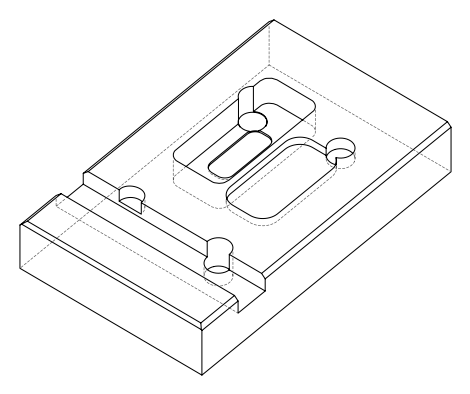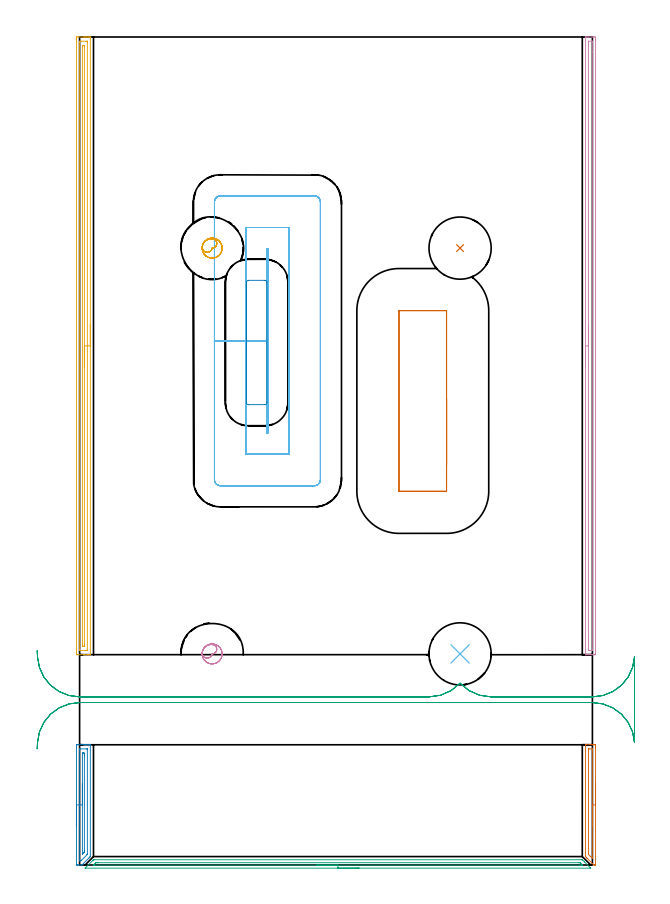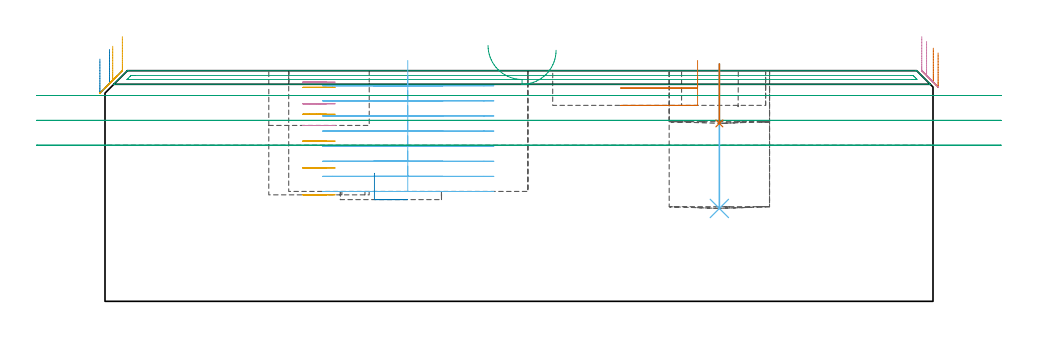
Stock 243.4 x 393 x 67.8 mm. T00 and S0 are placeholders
(PLAN: 13 operations, 6 tool changes, 40.2 min)
(1 AREA_MILL | FG_CHAMFER_SURFACE | UGT0205_001 | 1.07 min | 695 mm3)
(2 AREA_MILL_1 | FG_CHAMFER_SURFACE_1 | UGT0205_001 | 1.51 min | 1336 mm3)
(3 AREA_MILL_2 | FG_CHAMFER_SURFACE_2 | UGT0205_001 | 3.94 min | 1878 mm3)
(4 AREA_MILL_3 | FG_CHAMFER_SURFACE_3 | UGT0205_001 | 4.87 min | 3421 mm3)
(5 AREA_MILL_4 | FG_CHAMFER_SURFACE_4 | UGT0205_001 | 7.21 min | 6480 mm3)
(6 MILL_RECTANGULAR_POCKET | POCKET_RECTANGULAR_STRAIGHT | UGT0201_094 | Follow Part, ap 5, ae 75% | 14.21 min | 388290 mm3)
(7 MILL_RECTANGULAR_POCKET_1 | POCKET_RECTANGULAR_STRAIGHT_1 | UGT0201_019 | Follow Part, ap 10, ae 75% | 1.14 min | 76758 mm3)
(8 MILL_RECTANGULAR_POCKET_2 | POCKET_RECTANGULAR_STRAIGHT_2 | UGT0201_094 | Follow Part, ap 5, ae 75% | 0.4 min | 5368 mm3)
(9 MILL_RECTANGULAR_SLOT | SLOT_RECTANGULAR | UGT0201_019 | Follow Part, ap 10, ae 75% | 4 min | 230262 mm3)
(10 MILL_BLIND_HOLE_FROM_SOLID_MATERIAL | STEP1POCKET | UGT0201_094 | Spiral | 0.62 min | 5680 mm3)
(11 MILL_BLIND_HOLE_FROM_SOLID_MATERIAL_1 | STEP1POCKET_2 | UGT0201_094 | Spiral | 1.03 min | 4075 mm3)
(12 INDEXABLE_INSERT_DRILL_BLIND_HOLE_FROM_SOLID | STEP1POCKET_1 | NXT0302_030 | 0.17 min | 17291 mm3)
(13 INDEXABLE_INSERT_DRILL_BLIND_HOLE_FROM_SOLID_1 | STEP1POCKET_3 | NXT0302_030 | 0.07 min | 9843 mm3)
(TOOL UGT0205_001 | Chamfer Mill 20 x 3 x 45 deg. | D20 FL50 Z2)
(TOOL UGT0201_094 | End mill 20 mm | D20 FL38 Z4)
(TOOL UGT0201_019 | End mill 40 mm | D40 FL63 Z6)
(TOOL NXT0302_030 | Index. Insert Drill 29.5mm [880-D2950L32-03] | D29.5 PA176 FL89 Z2)
(OP 1 AREA_MILL)
G17 G21 G94 G90
T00 M6
G54
G17 G0 G90 X244.9 Y38.55 S1061 M3
G43 Z77.8 H0
Z73.
G94 G1 Y38.512 Z72.128 F250.
Y38.398 Z71.264
Y38.209 Z70.412
Y37.947 Z69.58
Y37.613 Z68.774
Y37.21 Z68.
Y36.742 Z67.264
Y36.21 Z66.572
Y35.621 Z65.929
Y34.978 Z65.34
Y34.286 Z64.809
Y33.55 Z64.34
Y32.776 Z63.937
Y31.97 Z63.603
Y31.138 Z63.341
Y30.286 Z63.152
Y29.422 Z63.038
Y28.55 Z63.
Y0.109
X244.897 Y0.063 Z63.003
X244.893 Y0.01 Z63.006
X244.519 Y0. Z63.38
X244.286 Z63.614
X244.226 Y0.001 Z63.673
X244.102 Y0.01 Z63.797
X243.84 Y0.26 Z64.06
X243.393 Y0.705 Z64.503
X240.878 Y3.22 Z67.018
X240.714 Y3.384 Z67.181
X240.394 Y3.706 Z67.506
X240.152 Y3.95 Z67.745
X240.104 Y4.005 Z67.79
X240.1 Y4.109 Z67.8
Y56.991
X240.103 Y57.09 Z67.789
X240.138 Y57.093 Z67.754
X240.402 Y57.1 Z67.496
X242.06 Z65.839
X242.5 Z65.396
X242.72 Z65.177
X243.393 Z64.504
X243.613 Z64.285
X244.286 Y57.099 Z63.608
X244.84 Y57.097 Z63.055
X244.89 Y57.094 Z63.005
X244.896 Y56.546 Z63.004
X244.9 Y55.935 Z63.
Y28.55
X243.486 Z64.414
X243.485 Y3.22 Z64.415
X243.484 Y3.129 Z64.416
X243.482 Y3.098 Z64.418
X243.481 Y3.087 Z64.419
X243.461 Y3.101 Z64.439
X243.393 Y3.16 Z64.507
X243.33 Y3.22 Z64.57
X242.5 Y4.05 Z65.4
X242.441 Y4.109 Z65.459
X241.607 Y4.946 Z66.293
X241.559 Y4.998 Z66.341
X241.521 Y5.049 Z66.379
X241.519 Y5.085 Z66.381
X241.515 Y5.886 Z66.385
X241.514 Y5.979 Z66.386
X241.515 Y54.769 Z66.385
X241.516 Y54.859 Z66.384
X241.521 Y54.952 Z66.379
X241.53 Y55.09 Z66.37
X241.607 Y55.092 Z66.293
X242.168 Y55.099 Z65.732
X243.393 Z64.507
X243.441 Y55.097 Z64.46
X243.469 Y55.093 Z64.431
X243.479 Y55.09 Z64.421
X243.481 Y55.045 Z64.42
X243.485 Y54.861 Z64.415
Y54.769
X243.486 Y54.676 Z64.414
Y28.55
Y27.678 Z64.452
Y26.814 Z64.566
Y25.962 Z64.755
Y25.13 Z65.017
Y24.324 Z65.351
Y23.55 Z65.754
Y22.814 Z66.223
Y22.122 Z66.754
Y21.479 Z67.343
Y20.89 Z67.986
Y20.358 Z68.678
Y19.89 Z69.414
Y19.487 Z70.188
Y19.153 Z70.994
Y18.891 Z71.826
Y18.702 Z72.678
Y18.588 Z73.543
Y18.55 Z74.414
G0 Z77.8
M5
M2
(OP 2 AREA_MILL_1)
G17 G21 G94 G90
T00 M6
G54
G17 G0 G90 X-1.5 Y18.55 S1061 M3
G43 Z77.8 H0
Z71.2
G94 G1 Y18.588 Z70.328 F250.
Y18.702 Z69.463
Y18.891 Z68.612
Y19.153 Z67.78
Y19.487 Z66.974
Y19.89 Z66.2
Y20.358 Z65.464
Y20.89 Z64.772
Y21.479 Z64.129
Y22.122 Z63.54
Y22.814 Z63.008
Y23.55 Z62.54
Y24.324 Z62.137
Y25.13 Z61.803
Y25.962 Z61.541
Y26.814 Z61.352
Y27.678 Z61.238
Y28.55 Z61.2
Y56.274
X-1.498 Y56.546 Z61.202
X-1.491 Y57.094 Z61.205
X-1.435 Y57.097 Z61.261
X-0.88 Y57.1 Z61.815
X-0.544 Z62.152
X0.906 Z63.6
X1.58 Z64.277
X1.8 Z64.497
X2.473 Z65.171
X2.693 Z65.39
X3.134 Z65.833
X4.04 Z66.739
X4.48 Z67.179
X4.795 Z67.494
X5.06 Y57.093 Z67.752
X5.097 Y57.09 Z67.789
X5.1 Y56.99 Z67.8
Y4.109
X5.096 Y4.005 Z67.789
X5.029 Y3.928 Z67.726
X4.927 Y3.825 Z67.622
X4.48 Y3.378 Z67.175
X1.359 Y0.258 Z64.056
X1.204 Y0.105 Z63.901
X1.106 Y0.01 Z63.802
X0.945 Y0. Z63.645
X-0.44 Z62.258
X-0.88 Z61.816
X-1.136 Z61.561
X-1.492 Y0.01 Z61.205
X-1.499 Y0.062 Z61.199
X-1.5 Y28.55 Z61.2
X-0.086 Z62.614
Y54.867
X-0.084 Y54.965 Z62.616
X-0.082 Y55.031 Z62.618
X-0.079 Y55.078 Z62.621
X-0.068 Y55.09 Z62.632
X0.013 Y55.092 Z62.713
X0.574 Y55.099 Z63.274
X3.587 Z66.287
X3.634 Y55.098 Z66.334
X3.663 Y55.094 Z66.363
X3.674 Y55.091 Z66.374
X3.679 Y55.062 Z66.379
X3.684 Y54.867 Z66.384
X3.685 Y54.769 Z66.385
Y5.393
X3.684 Y5.195 Z66.384
X3.681 Y5.097 Z66.381
X3.679 Y5.052 Z66.379
X3.641 Y4.998 Z66.341
X3.607 Y4.958 Z66.307
X3.587 Y4.937 Z66.287
X0.906 Y2.256 Z63.606
X0.742 Y2.095 Z63.442
X0.682 Y2.039 Z63.382
X0.656 Y2.017 Z63.356
X0.626 Y2.01 Z63.326
X0.344 Y2.002 Z63.044
X0.013 Y2.001 Z62.713
X-0.034 Y2.003 Z62.666
X-0.063 Y2.006 Z62.637
X-0.074 Y2.009 Z62.626
X-0.079 Y2.038 Z62.621
X-0.084 Y2.233 Z62.616
X-0.085 Y2.331 Z62.615
X-0.086 Y28.55 Z62.614
X1.328 Z64.028
X1.329 Y52.991 Z64.029
X1.33 Y53.05 Z64.03
X1.332 Y53.077 Z64.032
X1.334 Y53.085 Z64.034
X1.363 Y53.09 Z64.063
X1.581 Y53.097 Z64.281
X1.691 Y53.1 Z64.391
X1.8 Z64.5
X1.909 Y53.098 Z64.609
X2.128 Y53.094 Z64.828
X2.265 Y53.089 Z64.965
X2.267 Y53.057 Z64.967
X2.269 Y52.991 Z64.969
X2.271 Y52.522 Z64.971
Y52.102
Y6.775
X2.27 Y6.308 Z64.97
X2.266 Y6.097 Z64.966
X2.264 Y6.075 Z64.964
X2.249 Y6.056 Z64.949
X2.207 Y6.01 Z64.907
X2.087 Y5.886 Z64.787
X1.498 Y5.298 Z64.198
X1.381 Y5.184 Z64.081
X1.338 Y5.147 Z64.038
X1.335 Y5.146 Z64.035
X1.333 Y5.156 Z64.033
X1.33 Y5.192 Z64.03
X1.329 Y5.267 Z64.029
X1.328 Y5.318 Z64.028
Y28.55
Y29.422 Z64.066
Y30.286 Z64.18
Y31.138 Z64.369
Y31.97 Z64.631
Y32.776 Z64.965
Y33.55 Z65.368
Y34.286 Z65.837
Y34.978 Z66.368
Y35.621 Z66.957
Y36.21 Z67.601
Y36.742 Z68.293
Y37.21 Z69.028
Y37.613 Z69.802
Y37.947 Z70.608
Y38.209 Z71.44
Y38.398 Z72.292
Y38.512 Z73.157
Y38.55 Z74.028
G0 Z77.8
M5
M2
(OP 3 AREA_MILL_2)
G17 G21 G94 G90
T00 M6
G54
G17 G0 G90 X132.6 Y-1.5 S1061 M3
G43 Z77.8 H0
Z73.8
G94 G1 X132.562 Z72.928 F250.
X132.448 Z72.064
X132.259 Z71.212
X131.997 Z70.38
X131.663 Z69.574
X131.26 Z68.8
X130.791 Z68.064
X130.26 Z67.372
X129.671 Z66.729
X129.028 Z66.14
X128.336 Z65.608
X127.6 Z65.14
X126.826 Z64.737
X126.02 Z64.403
X125.188 Z64.141
X124.336 Z63.952
X123.472 Z63.838
X122.6 Z63.8
X2.727
X2.648 Y-1.496 Z63.803
X2.618 Y-1.492 Z63.804
X2.696 Y-1.403 Z63.896
X6.359 Y2.259 Z67.559
X6.524 Y2.423 Z67.72
X6.605 Y2.496 Z67.789
X6.806 Y2.5 Z67.8
X238.394
X238.595 Y2.496 Z67.789
X238.679 Y2.422 Z67.719
X239.622 Y1.478 Z66.778
X242.503 Y-1.403 Z63.896
X242.582 Y-1.492 Z63.804
X242.552 Y-1.496 Z63.803
X242.472 Y-1.499 Z63.8
X122.6 Y-1.5
Y-0.086 Z65.214
X7.144
X6.806 Y-0.084 Z65.216
X6.511 Y-0.081 Z65.219
X6.49 Y-0.079 Z65.221
X6.495 Y-0.066 Z65.234
X6.537 Y-0.021 Z65.279
X6.806 Y0.256 Z65.556
X7.371 Y0.82 Z66.12
X7.481 Y0.929 Z66.229
X7.572 Y1.015 Z66.315
X7.632 Y1.07 Z66.37
X7.7 Y1.079 Z66.379
X7.995 Y1.082 Z66.382
X8.594 Y1.085 Z66.385
X8.885 Y1.086 Z66.386
X236.897
X237.5 Y1.084 Z66.384
X237.539 Y1.082 Z66.382
X237.557 Y1.079 Z66.379
X237.577 Y1.063 Z66.363
X237.663 Y0.983 Z66.283
X237.829 Y0.82 Z66.12
X238.149 Y0.5 Z65.8
X238.394 Y0.253 Z65.553
X238.712 Y-0.079 Z65.221
X238.394 Y-0.082 Z65.218
X238.102 Y-0.085 Z65.215
X237.5 Y-0.086 Z65.214
X237.209
X122.6
X121.728 Z65.252
X120.863 Z65.366
X120.012 Z65.555
X119.18 Z65.817
X118.374 Z66.151
X117.6 Z66.554
X116.864 Z67.023
X116.172 Z67.554
X115.529 Z68.143
X114.94 Z68.786
X114.408 Z69.478
X113.94 Z70.214
X113.537 Z70.988
X113.203 Z71.794
X112.941 Z72.626
X112.752 Z73.478
X112.638 Z74.343
X112.6 Z75.214
G0 Z77.8
M5
M2
(OP 4 AREA_MILL_3)
G17 G21 G94 G90
T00 M6
G54
G17 G0 G90 X240.1 Y236.4 S1061 M3
G43 Z77.8 H0
G94 G1 Y236.438 Z76.928 F250.
Y236.552 Z76.063
Y236.741 Z75.212
Y237.003 Z74.38
Y237.337 Z73.574
Y237.74 Z72.8
Y238.208 Z72.064
Y238.74 Z71.372
Y239.329 Z70.729
Y239.972 Z70.139
Y240.664 Z69.608
Y241.4 Z69.14
Y242.174 Z68.737
Y242.98 Z68.403
Y243.812 Z68.141
Y244.663 Z67.952
Y245.528 Z67.838
Y246.4 Z67.8
Y392.835
X240.103 Y392.99 Z67.788
X240.159 Y392.993 Z67.732
X240.554 Y393. Z67.345
X240.946 Z66.953
X241.607 Z66.288
X242.83 Z65.066
X243.393 Z64.501
X244.005 Z63.89
X244.286 Y392.998 Z63.609
X244.891 Y392.993 Z63.005
X244.897 Y392.388 Z63.003
X244.9 Y391.774 Z63.
Y100.691
X244.898 Y100.412 Z63.002
X244.891 Y99.807 Z63.005
X244.286 Y99.8 Z63.609
X244.005 Z63.89
X243.393 Z64.501
X242.83 Z65.066
X242.5 Z65.396
X241.937 Z65.959
X241.607 Z66.288
X240.946 Z66.953
X240.554 Z67.345
X240.162 Z67.729
X240.108 Z67.782
X240.103 Y99.807 Z67.788
X240.1 Y99.965 Z67.8
Y246.4
X241.514 Z66.386
Y390.695
X241.516 Y390.788 Z66.384
X241.521 Y390.972 Z66.379
X241.526 Y390.992 Z66.374
X241.533 Y390.995 Z66.367
X241.557 Y390.998 Z66.343
X242.996 Y391. Z64.904
X243.393 Y390.997 Z64.507
X243.449 Y390.994 Z64.451
X243.478 Y390.991 Z64.422
X243.481 Y390.88 Z64.419
X243.485 Y390.695 Z64.415
X243.486 Y386.005 Z64.414
Y102.105
X243.484 Y102.012 Z64.416
X243.479 Y101.829 Z64.421
X243.474 Y101.808 Z64.426
X243.467 Y101.805 Z64.433
X243.443 Y101.802 Z64.457
X242.004 Y101.8 Z65.896
X241.607 Y101.803 Z66.293
X241.551 Y101.806 Z66.349
X241.522 Y101.809 Z66.378
X241.519 Y101.92 Z66.381
X241.515 Y102.105 Z66.385
X241.514 Y106.794 Z66.386
Y246.4
Y247.272 Z66.424
Y248.136 Z66.538
Y248.988 Z66.726
Y249.82 Z66.989
Y250.626 Z67.323
Y251.4 Z67.725
Y252.136 Z68.194
Y252.828 Z68.725
Y253.471 Z69.315
Y254.06 Z69.958
Y254.591 Z70.65
Y255.06 Z71.386
Y255.463 Z72.16
Y255.797 Z72.966
Y256.059 Z73.798
Y256.248 Z74.649
Y256.362 Z75.514
Y256.4 Z76.386
G0 Z77.8
M5
M2
(OP 5 AREA_MILL_4)
G17 G21 G94 G90
T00 M6
G54
G17 G0 G90 X5.1 Y256.4 S1061 M3
G43 Z77.8 H0
G94 G1 Y256.362 Z76.928 F250.
Y256.248 Z76.063
Y256.059 Z75.212
Y255.797 Z74.38
Y255.463 Z73.574
Y255.06 Z72.8
Y254.591 Z72.064
Y254.06 Z71.372
Y253.471 Z70.729
Y252.828 Z70.139
Y252.136 Z69.608
Y251.4 Z69.14
Y250.626 Z68.737
Y249.82 Z68.403
Y248.988 Z68.141
Y248.136 Z67.952
Y247.272 Z67.838
Y246.4 Z67.8
Y99.965
X5.098 Y99.81 Z67.788
X5.039 Y99.807 Z67.73
X4.641 Y99.8 Z67.341
X4.248 Z66.948
X3.587 Z66.282
X2.363 Z65.06
X1.8 Z64.494
X-1.136 Y99.801 Z61.561
X-1.489 Y99.804 Z61.208
X-1.491 Y99.807 Z61.205
X-1.497 Y100.412 Z61.203
X-1.5 Y101.031 Z61.2
Y392.115
X-1.498 Y392.388 Z61.202
X-1.491 Y392.993 Z61.205
X-1.489 Y392.996 Z61.208
X-0.88 Y393. Z61.816
X-0.599 Z62.097
X1.8 Z64.494
X2.363 Z65.06
X2.693 Z65.39
X3.256 Z65.953
X3.587 Z66.282
X4.248 Z66.948
X4.642 Z67.341
X5.039 Y392.993 Z67.73
X5.097 Y392.99 Z67.788
X5.1 Y392.835 Z67.8
Y246.4
X3.686 Z66.386
X3.685 Y102.099 Z66.385
X3.684 Y102. Z66.384
X3.679 Y101.812 Z66.379
X3.587 Y101.808 Z66.287
X3.09 Y101.801 Z65.79
X2.693 Y101.8 Z65.393
X0.411 Z63.111
X0.013 Y101.802 Z62.713
X-0.043 Y101.805 Z62.657
X-0.072 Y101.809 Z62.628
X-0.079 Y101.902 Z62.621
X-0.084 Y102.099 Z62.616
X-0.086 Y102.197 Z62.614
Y102.296
X-0.085 Y390.701 Z62.615
X-0.084 Y390.8 Z62.616
X-0.079 Y390.988 Z62.621
X0.013 Y390.992 Z62.713
X0.51 Y390.999 Z63.21
X0.907 Y391. Z63.607
X3.189 Z65.889
X3.587 Y390.998 Z66.287
X3.643 Y390.995 Z66.343
X3.672 Y390.991 Z66.372
X3.679 Y390.898 Z66.379
X3.684 Y390.701 Z66.384
X3.686 Y390.603 Z66.386
Y390.504
Y246.4
X2.271 Z64.971
Y104.405
X2.269 Y103.983 Z64.969
X2.267 Y103.866 Z64.967
X2.265 Y103.816 Z64.965
X2.166 Y103.81 Z64.866
X1.981 Y103.802 Z64.681
X1.8 Y103.801 Z64.5
X1.617 Z64.317
X1.494 Y103.802 Z64.194
X1.397 Y103.806 Z64.097
X1.337 Y103.81 Z64.037
X1.335 Y103.828 Z64.035
X1.332 Y103.983 Z64.032
X1.329 Y104.454 Z64.029
Y388.395
X1.331 Y388.817 Z64.031
X1.333 Y388.934 Z64.033
X1.335 Y388.984 Z64.035
X1.434 Y388.99 Z64.134
X1.618 Y388.998 Z64.318
X1.8 Y388.999 Z64.5
X1.983 Z64.683
X2.106 Y388.998 Z64.806
X2.203 Y388.994 Z64.903
X2.262 Y388.99 Z64.962
X2.265 Y388.972 Z64.965
X2.267 Y388.817 Z64.967
X2.271 Y388.346 Z64.971
Y246.4
Y245.528 Z65.01
Y244.663 Z65.123
Y243.812 Z65.312
Y242.98 Z65.575
Y242.174 Z65.908
Y241.4 Z66.311
Y240.664 Z66.78
Y239.972 Z67.311
Y239.329 Z67.9
Y238.74 Z68.544
Y238.208 Z69.236
Y237.74 Z69.971
Y237.337 Z70.745
Y237.003 Z71.551
Y236.741 Z72.383
Y236.552 Z73.235
Y236.438 Z74.1
Y236.4 Z74.971
G0 Z77.8
M5
M2
(OP 6 MILL_RECTANGULAR_POCKET)
G17 G21 G94 G90
T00 M6
G54
G17 G0 G90 X89. Y276.557 S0 M3
G43 Z77.8 H0
Z70.8
G94 G1 Y248.8 Z63.362 F250.
Y205. F500.
X89.3
Y292.6
X89.
Y248.8
X79.
Y195.
X99.3
Y302.6
X79.
Y248.8
X64.
Y182.9
G3 X66.9 Y180. R2.9
G1 X111.4
G3 X114.3 Y182.9 R2.9
G1 Y314.7
G3 X111.4 Y317.6 R2.9
G1 X66.9
G3 X64. Y314.7 R2.9
G1 Y248.8
Y247.8
G0 X89. Y276.557 Z66.362
G1 Y248.8 Z58.925 F250.
Y205. F500.
X89.3
Y292.6
X89.
Y248.8
X79.
Y195.
X99.3
Y302.6
X79.
Y248.8
X64.
Y182.9
G3 X66.9 Y180. R2.9
G1 X111.4
G3 X114.3 Y182.9 R2.9
G1 Y314.7
G3 X111.4 Y317.6 R2.9
G1 X66.9
G3 X64. Y314.7 R2.9
G1 Y248.8
Y247.8
G0 X89. Y276.557 Z61.925
G1 Y248.8 Z54.487 F250.
Y205. F500.
X89.3
Y292.6
X89.
Y248.8
X79.
Y195.
X99.3
Y302.6
X79.
Y248.8
X64.
Y182.9
G3 X66.9 Y180. R2.9
G1 X111.4
G3 X114.3 Y182.9 R2.9
G1 Y314.7
G3 X111.4 Y317.6 R2.9
G1 X66.9
G3 X64. Y314.7 R2.9
G1 Y248.8
Y247.8
G0 X89. Y276.557 Z57.487
G1 Y248.8 Z50.05 F250.
Y205. F500.
X89.3
Y292.6
X89.
Y248.8
X79.
Y195.
X99.3
Y302.6
X79.
Y248.8
X64.
Y182.9
G3 X66.9 Y180. R2.9
G1 X111.4
G3 X114.3 Y182.9 R2.9
G1 Y314.7
G3 X111.4 Y317.6 R2.9
G1 X66.9
G3 X64. Y314.7 R2.9
G1 Y248.8
Y247.8
G0 X89. Y276.557 Z53.05
G1 Y248.8 Z45.612 F250.
Y205. F500.
X89.3
Y292.6
X89.
Y248.8
X79.
Y195.
X99.3
Y302.6
X79.
Y248.8
X64.
Y182.9
G3 X66.9 Y180. R2.9
G1 X111.4
G3 X114.3 Y182.9 R2.9
G1 Y314.7
G3 X111.4 Y317.6 R2.9
G1 X66.9
G3 X64. Y314.7 R2.9
G1 Y248.8
Y247.8
G0 X89. Y276.557 Z48.612
G1 Y248.8 Z41.175 F250.
Y205. F500.
X89.3
Y292.6
X89.
Y248.8
X79.
Y195.
X99.3
Y302.6
X79.
Y248.8
X64.
Y182.9
G3 X66.9 Y180. R2.9
G1 X111.4
G3 X114.3 Y182.9 R2.9
G1 Y314.7
G3 X111.4 Y317.6 R2.9
G1 X66.9
G3 X64. Y314.7 R2.9
G1 Y248.8
Y247.8
G0 X89. Y276.557 Z44.175
G1 Y248.8 Z36.737 F250.
Y205. F500.
X89.3
Y292.6
X89.
Y248.8
X79.
Y195.
X99.3
Y302.6
X79.
Y248.8
X64.
Y182.9
G3 X66.9 Y180. R2.9
G1 X111.4
G3 X114.3 Y182.9 R2.9
G1 Y314.7
G3 X111.4 Y317.6 R2.9
G1 X66.9
G3 X64. Y314.7 R2.9
G1 Y248.8
Y247.8
G0 X89. Y276.557 Z39.737
G1 Y248.8 Z32.3 F250.
Y205. F500.
X89.3
Y292.6
X89.
Y248.8
X79.
Y195.
X99.3
Y302.6
X79.
Y248.8
X64.
Y182.9
G3 X66.9 Y180. R2.9
G1 X111.4
G3 X114.3 Y182.9 R2.9
G1 Y314.7
G3 X111.4 Y317.6 R2.9
G1 X66.9
G3 X64. Y314.7 R2.9
G1 Y248.8
Y247.8
G0 Z77.8
M5
M2
(OP 7 MILL_RECTANGULAR_POCKET_1)
G17 G21 G94 G90
T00 M6
G54
G17 G0 G90 X174.2 Y190.021 S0 M3
G43 Z130.6 H0
Z70.8
G94 G1 Y220.25 Z62.7 F250.
Y263.1 F500.
X151.6
Y177.4
X174.2
Y220.25
Y221.25
G0 Y190.021 Z65.7
G1 Y220.25 Z57.6 F250.
Y263.1 F500.
X151.6
Y177.4
X174.2
Y220.25
Y221.25
G0 Z130.6
M5
M2
(OP 8 MILL_RECTANGULAR_POCKET_2)
G17 G21 G94 G90
T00 M6
G54
G17 G0 G90 X79.243 Y276.871 S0 M3
G43 Z77.8 H0
Z37.637
G94 G1 X79.2 Y276.695 Z37.589 F250.
Y276.6 Z37.563
Y248. Z29.9
Y219.4 F500.
G3 X80.1 Y218.5 R0.9
G1 X88.
G3 X88.9 Y219.4 R0.9
G1 Y276.6
G3 X88. Y277.5 R0.9
G1 X80.1
G3 X79.2 Y276.6 R0.9
G1 Y248.
Y247.
G0 Z77.8
M5
M2
(OP 9 MILL_RECTANGULAR_SLOT)
G17 G21 G94 G90
T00 M6
G54
G17 G0 G90 X-20.134 Y55.2 S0 M3
G43 Z77.8 H0
Z60.5
G94 G1 X-19.97 Y58.195 F250.
G2 X0. Y77.1 R20. F500.
G1 X243.4
G2 X263.37 Y58.195 R20.
G1 X263.4
Y98.705
X263.37
G2 X243.4 Y79.8 R20.
G1 X195.345
G2 X180.6 Y86.287 R20.
X165.855 Y79.8 R20.
G1 X0.
G2 X-19.97 Y98.705 R20.
G1 X-20.134 Y101.7 F250.
G0 Y55.2 Z53.2
G1 X-19.97 Y58.195
G2 X0. Y77.1 R20. F500.
G1 X243.4
G2 X263.37 Y58.195 R20.
G1 X263.4
Y98.705
X263.37
G2 X243.4 Y79.8 R20.
G1 X195.345
G2 X180.6 Y86.287 R20.
X165.855 Y79.8 R20.
G1 X0.
G2 X-19.97 Y98.705 R20.
G1 X-20.134 Y101.7 F250.
G0 Y55.2 Z45.9
G1 X-19.97 Y58.195
G2 X0. Y77.1 R20. F500.
G1 X243.4
G2 X263.37 Y58.195 R20.
G1 X263.4
Y98.705
X263.37
G2 X243.4 Y79.8 R20.
G1 X195.345
G2 X180.6 Y86.287 R20.
X165.855 Y79.8 R20.
G1 X0.
G2 X-19.97 Y98.705 R20.
G1 X-20.134 Y101.7 F250.
G0 Z77.8
M5
M2
(OP 10 MILL_BLIND_HOLE_FROM_SOLID_MATERIAL)
G17 G21 G94 G90
T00 M6
G54
G17 G0 G90 X62.9 Y100.2 S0 M3
G43 Z77.8 H0
Z64.433
G94 G3 X63.247 Y104.603 R2.215 F250.
X58.208 Y100.943 R4.403
X62.157 Y95.508 R4.75
X58.208 Y100.943 R-4.75
X60.183 Y98.226 R2.375
X62.9 Y100.2 R2.375
G0 Z58.067
G3 X63.247 Y104.603 R2.215
X58.208 Y100.943 R4.403
X62.157 Y95.508 R4.75
X58.208 Y100.943 R-4.75
X60.183 Y98.226 R2.375
X62.9 Y100.2 R2.375
G0 Z51.7
G3 X63.247 Y104.603 R2.215
X58.208 Y100.943 R4.403
X62.157 Y95.508 R4.75
X58.208 Y100.943 R-4.75
X60.183 Y98.226 R2.375
X62.9 Y100.2 R2.375
G0 Z77.8
M5
M2
(OP 11 MILL_BLIND_HOLE_FROM_SOLID_MATERIAL_1)
G17 G21 G94 G90
T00 M6
G54
G17 G0 G90 X62.9 Y292.8 S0 M3
G43 Z77.8 H0
Z62.9
G94 G3 X63.247 Y297.203 R2.215 F250.
X58.208 Y293.543 R4.403
X62.157 Y288.108 R4.75
X58.208 Y293.543 R-4.75
X60.183 Y290.826 R2.375
X62.9 Y292.8 R2.375
G0 Z55.
G3 X63.247 Y297.203 R2.215
X58.208 Y293.543 R4.403
X62.157 Y288.108 R4.75
X58.208 Y293.543 R-4.75
X60.183 Y290.826 R2.375
X62.9 Y292.8 R2.375
G0 Z47.1
G3 X63.247 Y297.203 R2.215
X58.208 Y293.543 R4.403
X62.157 Y288.108 R4.75
X58.208 Y293.543 R-4.75
X60.183 Y290.826 R2.375
X62.9 Y292.8 R2.375
G0 Z39.2
G3 X63.247 Y297.203 R2.215
X58.208 Y293.543 R4.403
X62.157 Y288.108 R4.75
X58.208 Y293.543 R-4.75
X60.183 Y290.826 R2.375
X62.9 Y292.8 R2.375
G0 Z31.3
G3 X63.247 Y297.203 R2.215
X58.208 Y293.543 R4.403
X62.157 Y288.108 R4.75
X58.208 Y293.543 R-4.75
X60.183 Y290.826 R2.375
X62.9 Y292.8 R2.375
G0 Z77.8
M5
M2
(OP 12 INDEXABLE_INSERT_DRILL_BLIND_HOLE_FROM_SOLID)
G17 G21 G94 G90
T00 M6
G54
G17 G0 G90 X180.6 Y100.2 S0 M3
G43 Z77.8 H1
G94 G81 G98 Z27.3 F250. R69.8
G80
M5
M2
(OP 13 INDEXABLE_INSERT_DRILL_BLIND_HOLE_FROM_SOLID_1)
G17 G21 G94 G90
T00 M6
G54
G17 G0 G90 X180.6 Y292.8 S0 M3
G43 Z77.8 H1
G94 G81 G98 Z52.3 F250. R69.8
G80
M5
M2
